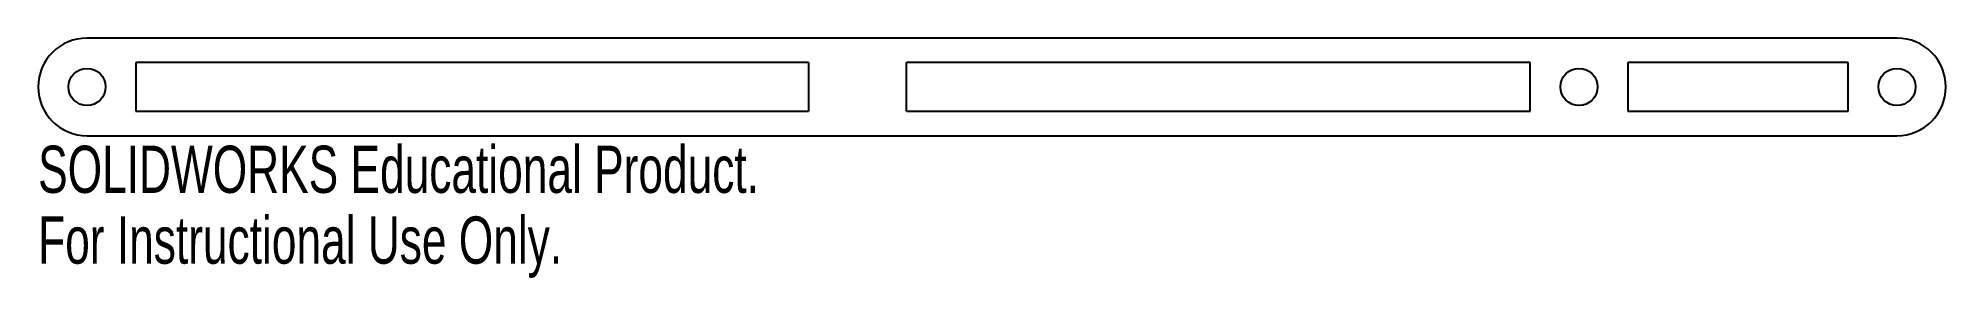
# Model space of a CAD drawing. Header units: millimetres. Extents: x -98 to 98, y -20 to 5.
import ezdxf

# ---------------------------------------------------------------- set-up
doc = ezdxf.new("R2010")
doc.units = ezdxf.units.MM
doc.styles.add('SLDTEXTSTYLE0', font='TXT', dxfattribs={"width": 0.7})

msp = doc.modelspace()

# ---------------------------------------------------------------- linework, layer by layer
at = {"color": 7, "linetype": 'Continuous', "lineweight": 25}
for p, q in [((92.5, 5), (-92.5, 5)), ((-87.5, 2.5), (-87.5, -2.5)), ((-18.75, 2.5), (-87.5, 2.5)), ((-18.75, 2.5), (-18.75, -2.5)), ((-8.75, -2.5), (-8.75, 2.5)), ((55, 2.5), (-8.75, 2.5)), ((55, -2.5), (55, 2.5)), ((87.5, 2.5), (65, 2.5)), ((65, 2.5), (65, -2.5)), ((87.5, -2.5), (87.5, 2.5)), ((-87.5, -2.5), (-18.75, -2.5)), ((-8.75, -2.5), (55, -2.5)), ((65, -2.5), (87.5, -2.5)), ((-92.5, -5), (92.5, -5))]:
    msp.add_line(p, q, dxfattribs=at)
for centre in [(-92.5, 0), (60, 0), (92.5, 0)]:
    msp.add_circle(centre, 1.9, dxfattribs=at)
for centre, start, end in [((-92.5, 0), 90, 270), ((92.5, 0), 270, 90)]:
    msp.add_arc(centre, 5, start, end, dxfattribs=at)

# ---------------------------------------------------------------- texts
at = {"color": 7, "linetype": 'Continuous', "char_height": 4.8336, "attachment_point": 1, "style": 'SLDTEXTSTYLE0'}
for s, insert in [('SOLIDWORKS Educational Product.', (-97.5, -6.02)), ('For Instructional Use Only.', (-97.5, -13.27))]:
    msp.add_mtext(s, dxfattribs=dict(at, insert=insert))

doc.saveas('drawing.dxf')
